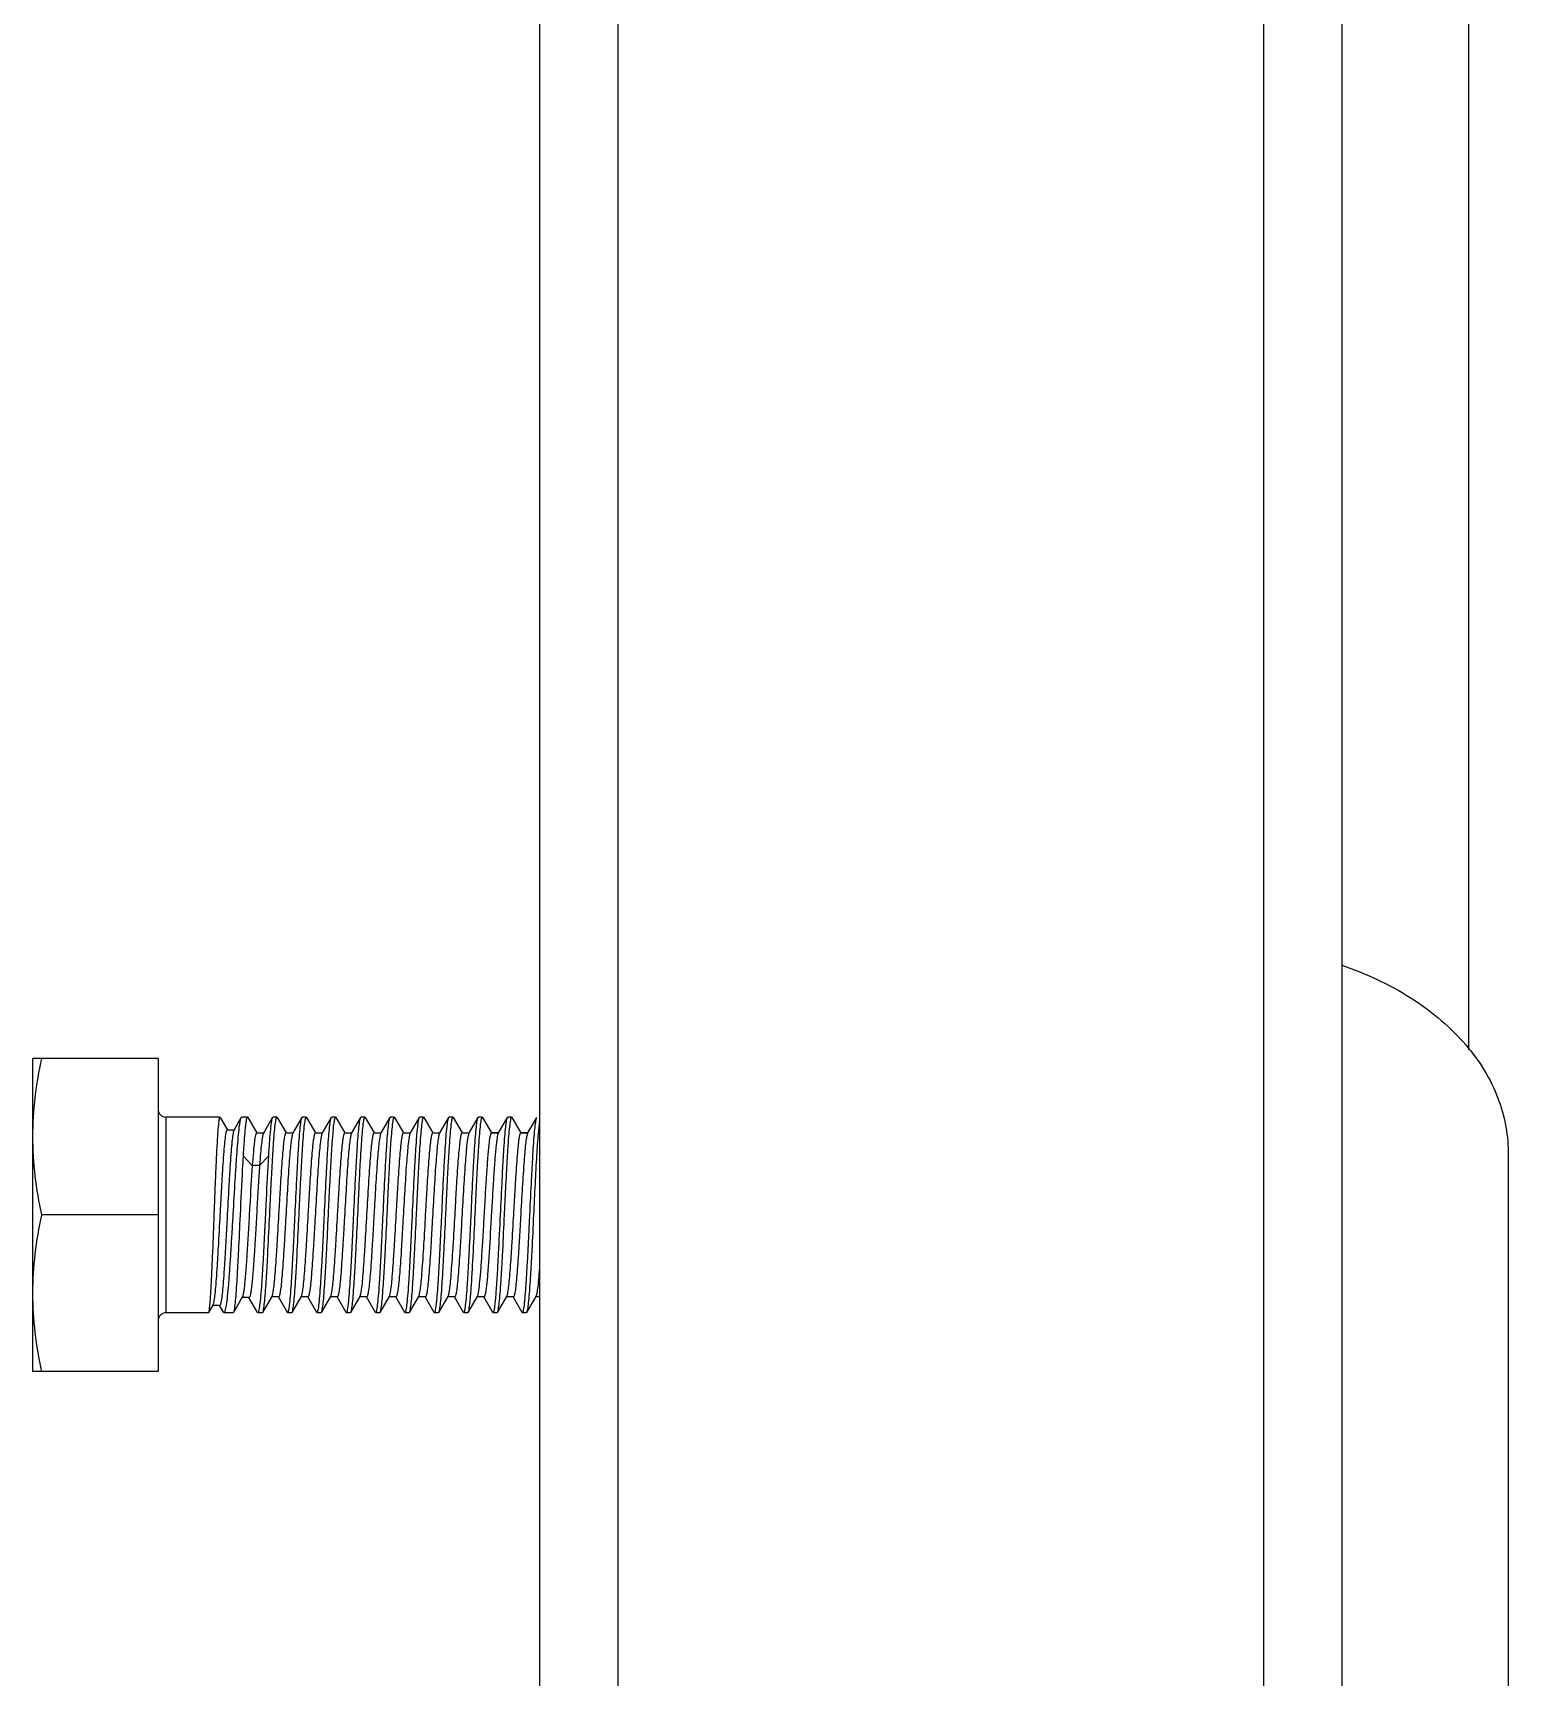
# Model space of a CAD drawing. Extents: x 1382187 to 1725648, y 860327 to 1571294.
# Drawn here: x 1535366 to 1535983, y 1236073 to 1236761 of the extents above; entities that cross this region are included whole.
import ezdxf

# ---------------------------------------------------------------- set-up
doc = ezdxf.new("R2010")
doc.units = 0
doc.header["$LTSCALE"] = 1000
doc.header["$MEASUREMENT"] = 0

msp = doc.modelspace()

# ---------------------------------------------------------------- linework, layer by layer
for p, q in [((1535966.41, 1236335.59), (1535966.41, 1238598.72)), ((1535577.98, 1238445.87), (1535577.98, 1235730.96)), ((1535610.69, 1238445.87), (1535610.69, 1235730.96)), ((1535880.54, 1238445.87), (1535880.54, 1235730.96)), ((1535913.25, 1238445.87), (1535913.25, 1235730.96)), ((1535366.18, 1236201.15), (1535366.18, 1236331.99)), ((1535418.51, 1236331.99), (1535366.18, 1236331.99)), ((1535418.51, 1236331.99), (1535418.51, 1236201.15)), ((1535421.78, 1236307.46), (1535421.78, 1236225.68)), ((1535444.35, 1236307.46), (1535421.78, 1236307.46)), ((1535444.46, 1236307.36), (1535444.35, 1236307.46)), ((1535444.46, 1236307.36), (1535447.46, 1236302.2)), ((1535447.37, 1236302.2), (1535450.34, 1236302.2)), ((1535450.25, 1236302.04), (1535453.29, 1236307.27)), ((1535453.29, 1236307.27), (1535453.5, 1236307.46)), ((1535455.83, 1236307.46), (1535453.5, 1236307.46)), ((1535455.99, 1236307.32), (1535455.83, 1236307.46)), ((1535455.99, 1236307.32), (1535459.76, 1236300.84)), ((1535462.54, 1236300.67), (1535466.39, 1236307.32)), ((1535468.09, 1236307.46), (1535466.56, 1236307.46)), ((1535468.25, 1236307.32), (1535468.09, 1236307.46)), ((1535468.25, 1236307.32), (1535472.03, 1236300.84)), ((1535474.81, 1236300.67), (1535478.66, 1236307.32)), ((1535478.66, 1236307.32), (1535478.82, 1236307.46)), ((1535480.36, 1236307.46), (1535478.82, 1236307.46)), ((1535480.52, 1236307.32), (1535480.36, 1236307.46)), ((1535480.52, 1236307.32), (1535484.29, 1236300.84)), ((1535487.07, 1236300.67), (1535490.93, 1236307.32)), ((1535490.93, 1236307.32), (1535491.09, 1236307.46)), ((1535492.62, 1236307.46), (1535491.09, 1236307.46)), ((1535492.78, 1236307.32), (1535492.62, 1236307.46)), ((1535492.78, 1236307.32), (1535496.56, 1236300.84)), ((1535499.34, 1236300.67), (1535503.19, 1236307.32)), ((1535503.19, 1236307.32), (1535503.35, 1236307.46)), ((1535504.89, 1236307.46), (1535503.35, 1236307.46)), ((1535505.05, 1236307.32), (1535504.89, 1236307.46)), ((1535505.05, 1236307.32), (1535508.83, 1236300.84)), ((1535511.6, 1236300.67), (1535515.46, 1236307.32)), ((1535517.16, 1236307.46), (1535515.62, 1236307.46)), ((1535517.32, 1236307.32), (1535517.16, 1236307.46)), ((1535517.32, 1236307.32), (1535521.09, 1236300.84)), ((1535523.87, 1236300.67), (1535527.73, 1236307.32)), ((1535527.73, 1236307.32), (1535527.89, 1236307.46)), ((1535529.42, 1236307.46), (1535527.89, 1236307.46)), ((1535529.58, 1236307.32), (1535529.42, 1236307.46)), ((1535529.58, 1236307.32), (1535533.36, 1236300.84)), ((1535536.14, 1236300.67), (1535539.99, 1236307.32)), ((1535539.99, 1236307.32), (1535540.15, 1236307.46)), ((1535541.69, 1236307.46), (1535540.15, 1236307.46)), ((1535541.85, 1236307.32), (1535541.69, 1236307.46)), ((1535541.85, 1236307.32), (1535545.62, 1236300.84)), ((1535548.4, 1236300.67), (1535552.26, 1236307.32)), ((1535552.26, 1236307.32), (1535552.42, 1236307.46)), ((1535553.96, 1236307.46), (1535552.42, 1236307.46)), ((1535554.12, 1236307.32), (1535553.96, 1236307.46)), ((1535554.12, 1236307.32), (1535557.89, 1236300.84)), ((1535560.67, 1236300.67), (1535564.52, 1236307.32)), ((1535564.52, 1236307.32), (1535564.69, 1236307.46)), ((1535566.22, 1236307.46), (1535564.69, 1236307.46)), ((1535566.38, 1236307.32), (1535566.22, 1236307.46)), ((1535566.38, 1236307.32), (1535570.16, 1236300.84)), ((1535572.94, 1236300.67), (1535576.79, 1236307.32)), ((1535459.66, 1236300.84), (1535462.64, 1236300.84)), ((1535471.93, 1236300.84), (1535474.9, 1236300.84)), ((1535474.81, 1236300.67), (1535474.73, 1236300.51)), ((1535484.2, 1236300.84), (1535487.17, 1236300.84)), ((1535487.07, 1236300.67), (1535486.99, 1236300.51)), ((1535496.46, 1236300.84), (1535499.43, 1236300.84)), ((1535499.34, 1236300.67), (1535499.26, 1236300.5)), ((1535508.73, 1236300.84), (1535511.7, 1236300.84)), ((1535521, 1236300.84), (1535523.97, 1236300.84)), ((1535523.87, 1236300.67), (1535523.78, 1236300.48)), ((1535533.26, 1236300.84), (1535536.23, 1236300.84)), ((1535536.14, 1236300.67), (1535536.04, 1236300.47)), ((1535545.53, 1236300.84), (1535548.5, 1236300.84)), ((1535548.4, 1236300.67), (1535548.31, 1236300.46)), ((1535557.8, 1236300.84), (1535560.77, 1236300.84)), ((1535560.77, 1236300.85), (1535557.88, 1236300.85)), ((1535570.06, 1236300.84), (1535573.03, 1236300.84)), ((1535573.04, 1236300.85), (1535570.15, 1236300.85)), ((1535572.94, 1236300.67), (1535572.83, 1236300.45)), ((1535457.87, 1236287.31), (1535454.03, 1236291.32)), ((1535464.76, 1236291.32), (1535460.93, 1236287.31)), ((1535982.76, 1236292.77), (1535982.76, 1235403.86)), ((1535460.93, 1236287.31), (1535457.87, 1236287.31)), ((1535501.93, 1236268.8), (1535501.82, 1236266.57)), ((1535512.55, 1236266.57), (1535512.66, 1236268.8)), ((1535418.51, 1236266.57), (1535369.86, 1236266.57)), ((1535465.99, 1236232.47), (1535462.12, 1236225.82)), ((1535478.26, 1236232.47), (1535474.39, 1236225.82)), ((1535490.52, 1236232.47), (1535486.65, 1236225.82)), ((1535502.79, 1236232.47), (1535498.92, 1236225.82)), ((1535515.05, 1236232.47), (1535511.18, 1236225.82)), ((1535527.32, 1236232.47), (1535523.45, 1236225.82)), ((1535539.59, 1236232.47), (1535535.72, 1236225.82)), ((1535551.85, 1236232.47), (1535547.98, 1236225.82)), ((1535564.12, 1236232.47), (1535560.25, 1236225.82)), ((1535576.39, 1236232.47), (1535572.52, 1236225.82)), ((1535439.47, 1236225.68), (1535421.78, 1236225.68)), ((1535439.56, 1236225.76), (1535439.47, 1236225.68)), ((1535441.4, 1236228.93), (1535439.56, 1236225.76)), ((1535444.29, 1236228.78), (1535441.31, 1236228.78)), ((1535445.87, 1236225.9), (1535444.22, 1236228.74)), ((1535445.87, 1236225.9), (1535446.12, 1236225.68)), ((1535449.83, 1236225.68), (1535446.12, 1236225.68)), ((1535449.97, 1236225.81), (1535449.83, 1236225.68)), ((1535453.71, 1236232.24), (1535449.97, 1236225.81)), ((1535456.59, 1236232.08), (1535453.62, 1236232.08)), ((1535460.11, 1236225.84), (1535456.49, 1236232.08)), ((1535460.11, 1236225.84), (1535460.29, 1236225.68)), ((1535461.96, 1236225.68), (1535460.29, 1236225.68)), ((1535462.12, 1236225.82), (1535461.96, 1236225.68)), ((1535468.86, 1236232.31), (1535465.89, 1236232.31)), ((1535472.53, 1236225.82), (1535468.77, 1236232.31)), ((1535472.53, 1236225.82), (1535472.69, 1236225.68)), ((1535474.23, 1236225.68), (1535472.69, 1236225.68)), ((1535474.39, 1236225.82), (1535474.23, 1236225.68)), ((1535481.13, 1236232.31), (1535478.16, 1236232.31)), ((1535484.79, 1236225.82), (1535481.03, 1236232.31)), ((1535484.79, 1236225.82), (1535484.96, 1236225.68)), ((1535486.49, 1236225.68), (1535484.96, 1236225.68)), ((1535486.65, 1236225.82), (1535486.49, 1236225.68)), ((1535493.4, 1236232.31), (1535490.43, 1236232.31)), ((1535497.06, 1236225.82), (1535493.3, 1236232.31)), ((1535497.06, 1236225.82), (1535497.22, 1236225.68)), ((1535498.76, 1236225.68), (1535497.22, 1236225.68)), ((1535498.92, 1236225.82), (1535498.76, 1236225.68)), ((1535505.66, 1236232.31), (1535502.69, 1236232.31)), ((1535509.33, 1236225.82), (1535505.57, 1236232.31)), ((1535509.33, 1236225.82), (1535509.49, 1236225.68)), ((1535511.02, 1236225.68), (1535509.49, 1236225.68)), ((1535511.18, 1236225.82), (1535511.02, 1236225.68)), ((1535517.93, 1236232.31), (1535514.96, 1236232.31)), ((1535521.59, 1236225.82), (1535517.83, 1236232.31)), ((1535521.59, 1236225.82), (1535521.75, 1236225.68)), ((1535523.29, 1236225.68), (1535521.75, 1236225.68)), ((1535523.45, 1236225.82), (1535523.29, 1236225.68)), ((1535530.2, 1236232.31), (1535527.23, 1236232.31)), ((1535533.86, 1236225.82), (1535530.1, 1236232.31)), ((1535533.86, 1236225.82), (1535534.02, 1236225.68)), ((1535535.56, 1236225.68), (1535534.02, 1236225.68)), ((1535535.72, 1236225.82), (1535535.56, 1236225.68)), ((1535542.46, 1236232.31), (1535539.49, 1236232.31)), ((1535546.13, 1236225.82), (1535542.37, 1236232.31)), ((1535546.13, 1236225.82), (1535546.29, 1236225.68)), ((1535547.82, 1236225.68), (1535546.29, 1236225.68)), ((1535547.98, 1236225.82), (1535547.82, 1236225.68)), ((1535554.73, 1236232.31), (1535551.76, 1236232.31)), ((1535558.39, 1236225.82), (1535554.63, 1236232.31)), ((1535558.39, 1236225.82), (1535558.55, 1236225.68)), ((1535560.09, 1236225.68), (1535558.55, 1236225.68)), ((1535560.25, 1236225.82), (1535560.09, 1236225.68)), ((1535566.99, 1236232.31), (1535564.02, 1236232.31)), ((1535570.66, 1236225.82), (1535566.9, 1236232.31)), ((1535570.66, 1236225.82), (1535570.82, 1236225.68)), ((1535572.36, 1236225.68), (1535570.82, 1236225.68)), ((1535572.52, 1236225.82), (1535572.36, 1236225.68)), ((1535577.98, 1236232.31), (1535576.29, 1236232.31)), ((1535418.51, 1236201.15), (1535366.18, 1236201.15))]:
    msp.add_line(p, q)
for centre, start, end in [((1535421.78, 1236310.73), 180, 270), ((1535421.78, 1236222.41), 90, 180)]:
    msp.add_arc(centre, 3.27, start, end)
for points, knots in [([(1535913.33, 1236370.91), (1535923.28, 1236367.52), (1535941.75, 1236359), (1535964.41, 1236340.55), (1535979.23, 1236317.97), (1535982.76, 1236300.93), (1535982.76, 1236292.77)], [0, 0, 0, 0, 0.283922, 0.54373, 0.779554, 1, 1, 1, 1]), ([(1535447.37, 1236302.2), (1535447.28, 1236302.2), (1535447.1, 1236301.93), (1535446.96, 1236301.43), (1535446.76, 1236300.56), (1535446.5, 1236298.81), (1535446.17, 1236295.85), (1535445.81, 1236291.5), (1535445.44, 1236286.2), (1535445.07, 1236280.14), (1535444.71, 1236273.57), (1535444.22, 1236264.46), (1535443.74, 1236255.47), (1535443.24, 1236246.94), (1535442.89, 1236241.4), (1535442.53, 1236236.73), (1535442.2, 1236233.07), (1535441.83, 1236230.61), (1535441.62, 1236229.31), (1535441.4, 1236228.93)], [0, 0, 0, 0, 0.003488, 0.010904, 0.022688, 0.038824, 0.083607, 0.143647, 0.216697, 0.300025, 0.390537, 0.484902, 0.671459, 0.756962, 0.833182, 0.897479, 0.947675, 0.982144, 1, 1, 1, 1]), ([(1535444.35, 1236307.46), (1535444.26, 1236307.46), (1535444.12, 1236307.11), (1535444, 1236306.58), (1535443.84, 1236305.57), (1535443.61, 1236303.55), (1535443.34, 1236300.13), (1535443.04, 1236295.12), (1535442.74, 1236289), (1535442.43, 1236282.02), (1535442.13, 1236274.45), (1535441.93, 1236269.23), (1535441.83, 1236266.57)], [0, 0, 0, 0, 0.006203, 0.021073, 0.045141, 0.078305, 0.170688, 0.294821, 0.44599, 0.618417, 0.805472, 1, 1, 1, 1]), ([(1535450.25, 1236302.04), (1535450.02, 1236301.64), (1535449.8, 1236300.27), (1535449.41, 1236297.69), (1535449.07, 1236293.88), (1535448.7, 1236289.05), (1535448.33, 1236283.36), (1535447.83, 1236274.7), (1535447.35, 1236265.65), (1535446.86, 1236256.56), (1535446.5, 1236250.08), (1535446.14, 1236244.17), (1535445.78, 1236239.03), (1535445.43, 1236234.83), (1535445.1, 1236231.75), (1535444.78, 1236229.85), (1535444.54, 1236229.03), (1535444.37, 1236228.78), (1535444.29, 1236228.78)], [0, 0, 0, 0, 0.018844, 0.055045, 0.107437, 0.174076, 0.252464, 0.339678, 0.527511, 0.621285, 0.710453, 0.791854, 0.862644, 0.920393, 0.963178, 0.989688, 0.996707, 1, 1, 1, 1]), ([(1535449.89, 1236266.57), (1535450.17, 1236271.49), (1535450.58, 1236278.65), (1535451.16, 1236287.82), (1535451.57, 1236293.77), (1535451.99, 1236298.79), (1535452.37, 1236302.74), (1535452.79, 1236305.43), (1535453.04, 1236306.85), (1535453.29, 1236307.27)], [0, 0, 0, 0, 0.361155, 0.526427, 0.673911, 0.798642, 0.896457, 0.964179, 1, 1, 1, 1]), ([(1535455.83, 1236307.46), (1535455.71, 1236307.46), (1535455.51, 1236306.98), (1535455.34, 1236306.25), (1535455.11, 1236304.87), (1535454.9, 1236303.05), (1535454.68, 1236300.73), (1535454.37, 1236296.77), (1535454.16, 1236293.58), (1535454.03, 1236291.32)], [0, 0, 0, 0, 0.021546, 0.072917, 0.155846, 0.269667, 0.412995, 0.584026, 1, 1, 1, 1]), ([(1535464.76, 1236291.32), (1535464.88, 1236293.4), (1535465.12, 1236297.11), (1535465.51, 1236301.9), (1535465.84, 1236304.98), (1535466.15, 1236306.61), (1535466.29, 1236307.14), (1535466.39, 1236307.32)], [0, 0, 0, 0, 0.387446, 0.690986, 0.897716, 0.962073, 1, 1, 1, 1]), ([(1535468.09, 1236307.46), (1535468, 1236307.46), (1535467.82, 1236307.13), (1535467.68, 1236306.57), (1535467.48, 1236305.57), (1535467.21, 1236303.55), (1535466.89, 1236300.13), (1535466.52, 1236295.11), (1535466.15, 1236289), (1535465.78, 1236282.02), (1535465.4, 1236274.45), (1535465.15, 1236269.23), (1535465.03, 1236266.57)], [0, 0, 0, 0, 0.006697, 0.021779, 0.045964, 0.079194, 0.171609, 0.295674, 0.446694, 0.618911, 0.805729, 1, 1, 1, 1]), ([(1535466.39, 1236307.32), (1535466.42, 1236307.36), (1535466.46, 1236307.42), (1535466.53, 1236307.46), (1535466.56, 1236307.46)], [0, 0, 0, 0, 0.600476, 1, 1, 1, 1]), ([(1535475.76, 1236266.57), (1535475.99, 1236271.53), (1535476.33, 1236278.75), (1535476.83, 1236287.98), (1535477.18, 1236293.95), (1535477.54, 1236298.97), (1535477.85, 1236302.9), (1535478.23, 1236305.53), (1535478.43, 1236306.92), (1535478.66, 1236307.32)], [0, 0, 0, 0, 0.363963, 0.530225, 0.678242, 0.802937, 0.90006, 0.966368, 1, 1, 1, 1]), ([(1535480.36, 1236307.46), (1535480.27, 1236307.46), (1535480.09, 1236307.13), (1535479.94, 1236306.57), (1535479.75, 1236305.57), (1535479.48, 1236303.55), (1535479.15, 1236300.13), (1535478.79, 1236295.12), (1535478.42, 1236289), (1535478.04, 1236282.02), (1535477.67, 1236274.45), (1535477.42, 1236269.23), (1535477.29, 1236266.57)], [0, 0, 0, 0, 0.006689, 0.021764, 0.045941, 0.079165, 0.171569, 0.295632, 0.446659, 0.618889, 0.805716, 1, 1, 1, 1]), ([(1535488.02, 1236266.57), (1535488.26, 1236271.53), (1535488.6, 1236278.75), (1535489.09, 1236287.98), (1535489.44, 1236293.95), (1535489.8, 1236298.97), (1535490.12, 1236302.9), (1535490.5, 1236305.53), (1535490.7, 1236306.92), (1535490.93, 1236307.32)], [0, 0, 0, 0, 0.363959, 0.530225, 0.678245, 0.80294, 0.900061, 0.966367, 1, 1, 1, 1]), ([(1535492.62, 1236307.46), (1535492.53, 1236307.46), (1535492.35, 1236307.13), (1535492.21, 1236306.57), (1535492.02, 1236305.57), (1535491.75, 1236303.55), (1535491.42, 1236300.13), (1535491.06, 1236295.12), (1535490.68, 1236289), (1535490.31, 1236282.02), (1535489.93, 1236274.45), (1535489.68, 1236269.23), (1535489.56, 1236266.57)], [0, 0, 0, 0, 0.00668, 0.021743, 0.045911, 0.079128, 0.171521, 0.29558, 0.446613, 0.618858, 0.805701, 1, 1, 1, 1]), ([(1535500.29, 1236266.57), (1535500.52, 1236271.53), (1535500.87, 1236278.75), (1535501.36, 1236287.98), (1535501.71, 1236293.95), (1535502.07, 1236298.97), (1535502.39, 1236302.9), (1535502.76, 1236305.53), (1535502.96, 1236306.92), (1535503.19, 1236307.32)], [0, 0, 0, 0, 0.363957, 0.530226, 0.678247, 0.80294, 0.900059, 0.966367, 1, 1, 1, 1]), ([(1535504.89, 1236307.46), (1535504.8, 1236307.46), (1535504.63, 1236307.16), (1535504.49, 1236306.64), (1535504.3, 1236305.7), (1535504.04, 1236303.82), (1535503.73, 1236300.62), (1535503.38, 1236295.91), (1535503.02, 1236290.15), (1535502.65, 1236283.54), (1535502.29, 1236276.33), (1535502.05, 1236271.35), (1535501.93, 1236268.8)], [0, 0, 0, 0, 0.006689, 0.021571, 0.045424, 0.078208, 0.169526, 0.292465, 0.442701, 0.6149, 0.802905, 1, 1, 1, 1]), ([(1535512.66, 1236268.8), (1535512.89, 1236273.52), (1535513.22, 1236280.39), (1535513.69, 1236289.15), (1535514.03, 1236294.77), (1535514.37, 1236299.49), (1535514.68, 1236303.17), (1535515.04, 1236305.64), (1535515.24, 1236306.95), (1535515.46, 1236307.32)], [0, 0, 0, 0, 0.367266, 0.533405, 0.680662, 0.804347, 0.900563, 0.966339, 1, 1, 1, 1]), ([(1535517.16, 1236307.46), (1535517.07, 1236307.46), (1535516.89, 1236307.13), (1535516.74, 1236306.57), (1535516.55, 1236305.57), (1535516.28, 1236303.55), (1535515.95, 1236300.13), (1535515.59, 1236295.12), (1535515.22, 1236289), (1535514.84, 1236282.02), (1535514.47, 1236274.45), (1535514.22, 1236269.23), (1535514.09, 1236266.57)], [0, 0, 0, 0, 0.006689, 0.021763, 0.04594, 0.079164, 0.171568, 0.295631, 0.446657, 0.618886, 0.805714, 1, 1, 1, 1]), ([(1535515.46, 1236307.32), (1535515.48, 1236307.36), (1535515.52, 1236307.42), (1535515.59, 1236307.46), (1535515.62, 1236307.46)], [0, 0, 0, 0, 0.600612, 1, 1, 1, 1]), ([(1535524.82, 1236266.57), (1535525.06, 1236271.53), (1535525.4, 1236278.75), (1535525.89, 1236287.98), (1535526.24, 1236293.95), (1535526.6, 1236298.97), (1535526.92, 1236302.9), (1535527.3, 1236305.53), (1535527.5, 1236306.92), (1535527.73, 1236307.32)], [0, 0, 0, 0, 0.363961, 0.530225, 0.678245, 0.802939, 0.90006, 0.966367, 1, 1, 1, 1]), ([(1535529.42, 1236307.46), (1535529.33, 1236307.46), (1535529.15, 1236307.13), (1535529.01, 1236306.58), (1535528.82, 1236305.57), (1535528.55, 1236303.55), (1535528.22, 1236300.14), (1535527.85, 1236295.12), (1535527.48, 1236289), (1535527.11, 1236282.02), (1535526.73, 1236274.45), (1535526.48, 1236269.23), (1535526.36, 1236266.57)], [0, 0, 0, 0, 0.006676, 0.021733, 0.045899, 0.079113, 0.171508, 0.295569, 0.446596, 0.61884, 0.805693, 1, 1, 1, 1]), ([(1535537.09, 1236266.57), (1535537.32, 1236271.53), (1535537.67, 1236278.75), (1535538.16, 1236287.98), (1535538.51, 1236293.95), (1535538.87, 1236298.97), (1535539.18, 1236302.9), (1535539.56, 1236305.53), (1535539.76, 1236306.92), (1535539.99, 1236307.32)], [0, 0, 0, 0, 0.363962, 0.530226, 0.678239, 0.802933, 0.900057, 0.966368, 1, 1, 1, 1]), ([(1535541.69, 1236307.46), (1535541.6, 1236307.46), (1535541.42, 1236307.13), (1535541.28, 1236306.57), (1535541.08, 1236305.57), (1535540.81, 1236303.55), (1535540.49, 1236300.13), (1535540.12, 1236295.11), (1535539.75, 1236289), (1535539.37, 1236282.02), (1535539, 1236274.45), (1535538.75, 1236269.23), (1535538.62, 1236266.57)], [0, 0, 0, 0, 0.006697, 0.021779, 0.045964, 0.079195, 0.171609, 0.295674, 0.446694, 0.618911, 0.805729, 1, 1, 1, 1]), ([(1535549.35, 1236266.57), (1535549.59, 1236271.53), (1535549.93, 1236278.75), (1535550.42, 1236287.98), (1535550.77, 1236293.95), (1535551.13, 1236298.97), (1535551.45, 1236302.9), (1535551.83, 1236305.53), (1535552.03, 1236306.92), (1535552.26, 1236307.32)], [0, 0, 0, 0, 0.363963, 0.530225, 0.678242, 0.802937, 0.90006, 0.966368, 1, 1, 1, 1]), ([(1535553.96, 1236307.46), (1535553.86, 1236307.46), (1535553.68, 1236307.13), (1535553.54, 1236306.57), (1535553.35, 1236305.57), (1535553.08, 1236303.55), (1535552.75, 1236300.13), (1535552.39, 1236295.12), (1535552.01, 1236289), (1535551.64, 1236282.02), (1535551.27, 1236274.45), (1535551.02, 1236269.23), (1535550.89, 1236266.57)], [0, 0, 0, 0, 0.006686, 0.021758, 0.045933, 0.079154, 0.171555, 0.295617, 0.446646, 0.618881, 0.805711, 1, 1, 1, 1]), ([(1535561.62, 1236266.57), (1535561.86, 1236271.53), (1535562.2, 1236278.75), (1535562.69, 1236287.98), (1535563.04, 1236293.95), (1535563.4, 1236298.97), (1535563.72, 1236302.9), (1535564.1, 1236305.53), (1535564.3, 1236306.92), (1535564.52, 1236307.32)], [0, 0, 0, 0, 0.363958, 0.530225, 0.678245, 0.80294, 0.90006, 0.966367, 1, 1, 1, 1]), ([(1535566.22, 1236307.46), (1535566.13, 1236307.46), (1535565.95, 1236307.13), (1535565.81, 1236306.58), (1535565.61, 1236305.57), (1535565.35, 1236303.55), (1535565.02, 1236300.14), (1535564.65, 1236295.12), (1535564.28, 1236289), (1535563.91, 1236282.02), (1535563.53, 1236274.45), (1535563.28, 1236269.23), (1535563.16, 1236266.57)], [0, 0, 0, 0, 0.006677, 0.021736, 0.045902, 0.079117, 0.171507, 0.295565, 0.446598, 0.618848, 0.805696, 1, 1, 1, 1]), ([(1535573.89, 1236266.57), (1535574.12, 1236271.53), (1535574.47, 1236278.75), (1535574.96, 1236287.98), (1535575.31, 1236293.95), (1535575.67, 1236298.97), (1535575.98, 1236302.9), (1535576.36, 1236305.53), (1535576.56, 1236306.92), (1535576.79, 1236307.32)], [0, 0, 0, 0, 0.363957, 0.530228, 0.678248, 0.80294, 0.900058, 0.966367, 1, 1, 1, 1]), ([(1535577.98, 1236306.05), (1535577.64, 1236304.24), (1535577.22, 1236299.35), (1535576.61, 1236290.57), (1535576.03, 1236279.24), (1535575.63, 1236270.95), (1535575.42, 1236266.57)], [0, 0, 0, 0, 0.140058, 0.370691, 0.667791, 1, 1, 1, 1]), ([(1535459.66, 1236300.84), (1535459.56, 1236300.84), (1535459.35, 1236300.46), (1535459.18, 1236299.82), (1535458.95, 1236298.67), (1535458.64, 1236296.37), (1535458.26, 1236292.53), (1535458, 1236289.21), (1535457.87, 1236287.31)], [0, 0, 0, 0, 0.023235, 0.075178, 0.15823, 0.271917, 0.585415, 1, 1, 1, 1]), ([(1535462.54, 1236300.67), (1535462.29, 1236300.25), (1535462.06, 1236298.8), (1535461.65, 1236296.09), (1535461.3, 1236292.08), (1535461.06, 1236289.03), (1535460.93, 1236287.31)], [0, 0, 0, 0, 0.108395, 0.316903, 0.618184, 1, 1, 1, 1]), ([(1535471.93, 1236300.84), (1535471.85, 1236300.84), (1535471.67, 1236300.6), (1535471.43, 1236299.81), (1535471.1, 1236298), (1535470.77, 1236295.07), (1535470.41, 1236291.09), (1535470.05, 1236286.23), (1535469.69, 1236280.67), (1535469.32, 1236274.59), (1535468.84, 1236266.12), (1535468.36, 1236257.72), (1535467.87, 1236249.7), (1535467.51, 1236244.45), (1535467.14, 1236240.01), (1535466.81, 1236236.5), (1535466.43, 1236234.12), (1535466.21, 1236232.85), (1535465.99, 1236232.47)], [0, 0, 0, 0, 0.003515, 0.010772, 0.037949, 0.081609, 0.140308, 0.211978, 0.294061, 0.383612, 0.477415, 0.664253, 0.750571, 0.827952, 0.893624, 0.945254, 0.981055, 1, 1, 1, 1]), ([(1535474.73, 1236300.51), (1535474.54, 1236300.05), (1535474.29, 1236298.67), (1535473.93, 1236296.09), (1535473.59, 1236292.46), (1535473.08, 1236285.97), (1535472.49, 1236276.45), (1535471.92, 1236266.35), (1535471.44, 1236257.99), (1535471.08, 1236252.02), (1535470.72, 1236246.57), (1535470.37, 1236241.82), (1535470.01, 1236237.93), (1535469.68, 1236235.07), (1535469.36, 1236233.31), (1535469.12, 1236232.54), (1535468.94, 1236232.31), (1535468.86, 1236232.31)], [0, 0, 0, 0, 0.022098, 0.060554, 0.114206, 0.18123, 0.34569, 0.53115, 0.623722, 0.711849, 0.792446, 0.862698, 0.92016, 0.962863, 0.989437, 0.99654, 1, 1, 1, 1]), ([(1535484.2, 1236300.84), (1535484.12, 1236300.84), (1535483.94, 1236300.6), (1535483.7, 1236299.81), (1535483.37, 1236298), (1535483.03, 1236295.07), (1535482.68, 1236291.09), (1535482.32, 1236286.23), (1535481.95, 1236280.67), (1535481.59, 1236274.59), (1535481.1, 1236266.12), (1535480.63, 1236257.72), (1535480.13, 1236249.7), (1535479.77, 1236244.45), (1535479.41, 1236240.01), (1535479.07, 1236236.5), (1535478.7, 1236234.12), (1535478.47, 1236232.85), (1535478.26, 1236232.47)], [0, 0, 0, 0, 0.003515, 0.010772, 0.037949, 0.081609, 0.140308, 0.211978, 0.294061, 0.383612, 0.477415, 0.664253, 0.750571, 0.827952, 0.893624, 0.945254, 0.981055, 1, 1, 1, 1]), ([(1535486.99, 1236300.51), (1535486.8, 1236300.04), (1535486.55, 1236298.65), (1535486.2, 1236296.07), (1535485.86, 1236292.43), (1535485.35, 1236285.93), (1535484.76, 1236276.41), (1535484.18, 1236266.32), (1535483.7, 1236257.96), (1535483.35, 1236252), (1535482.99, 1236246.55), (1535482.63, 1236241.81), (1535482.28, 1236237.92), (1535481.95, 1236235.07), (1535481.63, 1236233.31), (1535481.39, 1236232.54), (1535481.21, 1236232.31), (1535481.13, 1236232.31)], [0, 0, 0, 0, 0.022237, 0.060809, 0.11455, 0.181633, 0.346125, 0.531524, 0.624042, 0.712107, 0.792639, 0.862829, 0.920237, 0.962898, 0.989446, 0.996542, 1, 1, 1, 1]), ([(1535496.46, 1236300.84), (1535496.38, 1236300.84), (1535496.2, 1236300.6), (1535495.96, 1236299.81), (1535495.64, 1236298), (1535495.3, 1236295.07), (1535494.94, 1236291.09), (1535494.58, 1236286.23), (1535494.22, 1236280.67), (1535493.86, 1236274.59), (1535493.37, 1236266.12), (1535492.9, 1236257.72), (1535492.4, 1236249.7), (1535492.04, 1236244.45), (1535491.67, 1236240.01), (1535491.34, 1236236.5), (1535490.97, 1236234.12), (1535490.74, 1236232.85), (1535490.52, 1236232.47)], [0, 0, 0, 0, 0.003515, 0.010772, 0.037949, 0.081609, 0.140308, 0.211978, 0.294061, 0.383612, 0.477416, 0.664253, 0.750571, 0.827952, 0.893624, 0.945254, 0.981055, 1, 1, 1, 1]), ([(1535499.26, 1236300.5), (1535499.06, 1236300.02), (1535498.82, 1236298.64), (1535498.46, 1236296.04), (1535498.12, 1236292.4), (1535497.61, 1236285.9), (1535497.02, 1236276.38), (1535496.45, 1236266.29), (1535495.97, 1236257.94), (1535495.61, 1236251.98), (1535495.25, 1236246.54), (1535494.9, 1236241.8), (1535494.54, 1236237.92), (1535494.21, 1236235.07), (1535493.89, 1236233.31), (1535493.65, 1236232.54), (1535493.48, 1236232.31), (1535493.4, 1236232.31)], [0, 0, 0, 0, 0.022376, 0.061065, 0.114893, 0.182035, 0.346559, 0.531898, 0.624361, 0.712364, 0.792832, 0.86296, 0.920314, 0.962934, 0.989455, 0.996544, 1, 1, 1, 1]), ([(1535508.73, 1236300.84), (1535508.65, 1236300.84), (1535508.47, 1236300.6), (1535508.23, 1236299.81), (1535507.9, 1236298.02), (1535507.57, 1236295.11), (1535507.21, 1236291.15), (1535506.86, 1236286.33), (1535506.35, 1236278.66), (1535506.01, 1236272.61), (1535505.77, 1236268.44)], [0, 0, 0, 0, 0.007368, 0.022553, 0.07941, 0.170757, 0.293599, 0.443643, 0.615565, 1, 1, 1, 1]), ([(1535511.6, 1236300.67), (1535511.41, 1236300.33), (1535511.19, 1236299.2), (1535510.85, 1236297.08), (1535510.53, 1236293.97), (1535510.19, 1236290.02), (1535509.85, 1236285.33), (1535509.39, 1236278.05), (1535509.06, 1236272.36), (1535508.84, 1236268.44)], [0, 0, 0, 0, 0.036414, 0.10397, 0.201071, 0.324823, 0.471425, 0.636308, 1, 1, 1, 1]), ([(1535521, 1236300.84), (1535520.92, 1236300.84), (1535520.74, 1236300.6), (1535520.49, 1236299.81), (1535520.17, 1236298), (1535519.83, 1236295.07), (1535519.47, 1236291.09), (1535519.12, 1236286.23), (1535518.75, 1236280.67), (1535518.39, 1236274.59), (1535517.9, 1236266.12), (1535517.43, 1236257.72), (1535516.93, 1236249.7), (1535516.57, 1236244.45), (1535516.21, 1236240.01), (1535515.87, 1236236.5), (1535515.5, 1236234.12), (1535515.27, 1236232.85), (1535515.05, 1236232.47)], [0, 0, 0, 0, 0.003516, 0.010772, 0.037949, 0.081609, 0.140308, 0.211978, 0.294061, 0.383612, 0.477416, 0.664254, 0.750571, 0.827952, 0.893624, 0.945254, 0.981055, 1, 1, 1, 1]), ([(1535523.78, 1236300.48), (1535523.59, 1236300), (1535523.34, 1236298.6), (1535522.99, 1236295.99), (1535522.65, 1236292.34), (1535522.14, 1236285.83), (1535521.55, 1236276.31), (1535520.98, 1236266.23), (1535520.5, 1236257.89), (1535520.14, 1236251.94), (1535519.78, 1236246.51), (1535519.43, 1236241.78), (1535519.07, 1236237.9), (1535518.75, 1236235.06), (1535518.42, 1236233.31), (1535518.18, 1236232.54), (1535518.01, 1236232.31), (1535517.93, 1236232.31)], [0, 0, 0, 0, 0.022654, 0.061574, 0.115578, 0.182837, 0.347426, 0.532643, 0.624999, 0.712877, 0.793216, 0.863221, 0.920468, 0.963004, 0.989473, 0.996549, 1, 1, 1, 1]), ([(1535533.26, 1236300.84), (1535533.18, 1236300.84), (1535533, 1236300.6), (1535532.76, 1236299.81), (1535532.43, 1236298), (1535532.1, 1236295.07), (1535531.74, 1236291.09), (1535531.38, 1236286.23), (1535531.02, 1236280.67), (1535530.65, 1236274.59), (1535530.17, 1236266.12), (1535529.7, 1236257.72), (1535529.2, 1236249.7), (1535528.84, 1236244.45), (1535528.47, 1236240.01), (1535528.14, 1236236.5), (1535527.77, 1236234.12), (1535527.54, 1236232.85), (1535527.32, 1236232.47)], [0, 0, 0, 0, 0.003516, 0.010771, 0.037949, 0.081609, 0.140308, 0.211978, 0.294061, 0.383613, 0.477416, 0.664254, 0.750571, 0.827952, 0.893624, 0.945254, 0.981055, 1, 1, 1, 1]), ([(1535536.04, 1236300.47), (1535535.85, 1236299.99), (1535535.61, 1236298.58), (1535535.25, 1236295.97), (1535534.91, 1236292.31), (1535534.4, 1236285.8), (1535533.81, 1236276.28), (1535533.24, 1236266.19), (1535532.76, 1236257.86), (1535532.41, 1236251.92), (1535532.05, 1236246.49), (1535531.69, 1236241.77), (1535531.34, 1236237.9), (1535531.01, 1236235.06), (1535530.69, 1236233.31), (1535530.45, 1236232.54), (1535530.27, 1236232.31), (1535530.2, 1236232.31)], [0, 0, 0, 0, 0.022792, 0.061828, 0.11592, 0.183237, 0.347858, 0.533014, 0.625317, 0.713133, 0.793408, 0.863351, 0.920544, 0.963039, 0.989482, 0.996551, 1, 1, 1, 1]), ([(1535545.53, 1236300.84), (1535545.45, 1236300.84), (1535545.27, 1236300.6), (1535545.03, 1236299.81), (1535544.7, 1236298), (1535544.37, 1236295.07), (1535544.01, 1236291.09), (1535543.65, 1236286.23), (1535543.28, 1236280.67), (1535542.92, 1236274.59), (1535542.44, 1236266.12), (1535541.96, 1236257.72), (1535541.46, 1236249.7), (1535541.1, 1236244.45), (1535540.74, 1236240.01), (1535540.4, 1236236.5), (1535540.03, 1236234.12), (1535539.81, 1236232.85), (1535539.59, 1236232.47)], [0, 0, 0, 0, 0.003516, 0.010771, 0.037949, 0.081609, 0.140308, 0.211978, 0.294061, 0.383613, 0.477416, 0.664254, 0.750571, 0.827952, 0.893624, 0.945254, 0.981055, 1, 1, 1, 1]), ([(1535548.31, 1236300.46), (1535548.12, 1236299.98), (1535547.87, 1236298.57), (1535547.52, 1236295.94), (1535547.18, 1236292.28), (1535546.67, 1236285.76), (1535546.08, 1236276.25), (1535545.51, 1236266.16), (1535545.03, 1236257.84), (1535544.67, 1236251.9), (1535544.31, 1236246.48), (1535543.96, 1236241.76), (1535543.61, 1236237.89), (1535543.28, 1236235.06), (1535542.96, 1236233.3), (1535542.72, 1236232.54), (1535542.54, 1236232.31), (1535542.46, 1236232.31)], [0, 0, 0, 0, 0.022931, 0.062083, 0.116262, 0.183637, 0.34829, 0.533386, 0.625634, 0.713389, 0.793599, 0.863481, 0.920621, 0.963074, 0.989491, 0.996553, 1, 1, 1, 1]), ([(1535557.8, 1236300.84), (1535557.66, 1236300.84), (1535557.43, 1236300.32), (1535557.24, 1236299.5), (1535556.98, 1236297.99), (1535556.74, 1236296.01), (1535556.48, 1236293.48), (1535556.13, 1236289.24), (1535555.7, 1236283.05), (1535555.2, 1236274.88), (1535554.7, 1236266.12), (1535554.21, 1236257.4), (1535553.85, 1236251.67), (1535553.67, 1236248.91)], [0, 0, 0, 0, 0.007549, 0.025288, 0.053782, 0.092698, 0.14142, 0.199125, 0.337396, 0.498012, 0.669894, 0.841157, 1, 1, 1, 1]), ([(1535560.67, 1236300.67), (1535560.55, 1236300.46), (1535560.37, 1236299.81), (1535560, 1236297.87), (1535559.61, 1236294.23), (1535559.14, 1236288.63), (1535558.67, 1236281.63), (1535558.2, 1236273.69), (1535557.57, 1236262.67), (1535557.1, 1236254.36), (1535556.74, 1236248.91)], [0, 0, 0, 0, 0.014139, 0.038106, 0.114569, 0.22512, 0.362916, 0.519336, 0.684562, 1, 1, 1, 1]), ([(1535570.06, 1236300.84), (1535569.98, 1236300.84), (1535569.8, 1236300.6), (1535569.56, 1236299.81), (1535569.23, 1236298), (1535568.9, 1236295.07), (1535568.54, 1236291.09), (1535568.18, 1236286.23), (1535567.82, 1236280.67), (1535567.45, 1236274.59), (1535566.97, 1236266.12), (1535566.49, 1236257.72), (1535566, 1236249.7), (1535565.64, 1236244.45), (1535565.27, 1236240.01), (1535564.94, 1236236.5), (1535564.57, 1236234.12), (1535564.34, 1236232.85), (1535564.12, 1236232.47)], [0, 0, 0, 0, 0.003516, 0.010771, 0.037949, 0.081609, 0.140308, 0.211978, 0.294061, 0.383613, 0.477416, 0.664254, 0.750571, 0.827952, 0.893624, 0.945254, 0.981055, 1, 1, 1, 1]), ([(1535572.83, 1236300.45), (1535572.65, 1236299.95), (1535572.39, 1236298.53), (1535572.04, 1236295.89), (1535571.7, 1236292.22), (1535571.19, 1236285.69), (1535570.61, 1236276.18), (1535570.04, 1236266.1), (1535569.56, 1236257.79), (1535569.2, 1236251.86), (1535568.84, 1236246.45), (1535568.49, 1236241.74), (1535568.14, 1236237.88), (1535567.81, 1236235.05), (1535567.49, 1236233.3), (1535567.25, 1236232.54), (1535567.07, 1236232.31), (1535566.99, 1236232.31)], [0, 0, 0, 0, 0.023208, 0.06259, 0.116944, 0.184435, 0.349152, 0.534126, 0.626268, 0.713899, 0.79398, 0.86374, 0.920773, 0.963144, 0.989509, 0.996558, 1, 1, 1, 1]), ([(1535454.03, 1236291.32), (1535453.92, 1236289.46), (1535453.45, 1236281.21), (1535453.07, 1236272.96), (1535452.77, 1236266.57)], [0, 0, 0, 0, 0.22604, 1, 1, 1, 1]), ([(1535463.48, 1236266.57), (1535463.58, 1236268.78), (1535463.99, 1236277.03), (1535464.4, 1236285.28), (1535464.76, 1236291.32)], [0, 0, 0, 0, 0.2673, 1, 1, 1, 1]), ([(1535457.87, 1236287.31), (1535457.47, 1236281.74), (1535456.97, 1236273.12), (1535456.32, 1236261.58), (1535455.82, 1236253.02), (1535455.32, 1236245.42), (1535454.89, 1236239.92), (1535454.52, 1236236.39), (1535454.27, 1236234.5), (1535454.02, 1236233.17), (1535453.84, 1236232.47), (1535453.71, 1236232.24)], [0, 0, 0, 0, 0.303539, 0.468638, 0.62733, 0.768529, 0.882427, 0.926602, 0.961222, 0.985757, 1, 1, 1, 1]), ([(1535460.93, 1236287.31), (1535460.74, 1236284.55), (1535460.36, 1236278.68), (1535459.84, 1236269.65), (1535459.31, 1236260.37), (1535458.79, 1236251.57), (1535458.34, 1236244.83), (1535457.96, 1236240.19), (1535457.7, 1236237.41), (1535457.44, 1236235.23), (1535457.17, 1236233.55), (1535456.97, 1236232.66), (1535456.73, 1236232.08), (1535456.59, 1236232.08)], [0, 0, 0, 0, 0.15003, 0.317321, 0.489066, 0.652114, 0.794019, 0.853588, 0.904016, 0.944371, 0.97394, 0.992316, 1, 1, 1, 1]), ([(1535505.77, 1236268.44), (1535505.52, 1236264.14), (1535505.17, 1236257.86), (1535504.67, 1236249.8), (1535504.31, 1236244.53), (1535503.94, 1236240.06), (1535503.61, 1236236.53), (1535503.24, 1236234.13), (1535503.01, 1236232.85), (1535502.79, 1236232.47)], [0, 0, 0, 0, 0.357179, 0.522363, 0.670515, 0.796289, 0.895183, 0.963748, 1, 1, 1, 1]), ([(1535508.84, 1236268.44), (1535508.7, 1236266.12), (1535508.45, 1236261.56), (1535508.06, 1236254.92), (1535507.67, 1236248.76), (1535507.29, 1236243.33), (1535506.91, 1236238.86), (1535506.57, 1236235.81), (1535506.29, 1236234), (1535506.09, 1236233.1), (1535505.94, 1236232.59), (1535505.75, 1236232.31), (1535505.66, 1236232.31)], [0, 0, 0, 0, 0.191103, 0.376469, 0.548513, 0.700189, 0.825314, 0.918839, 0.952565, 0.977198, 0.992701, 1, 1, 1, 1]), ([(1535441.83, 1236266.57), (1535441.64, 1236261.55), (1535441.36, 1236254.24), (1535440.97, 1236244.9), (1535440.7, 1236238.89), (1535440.41, 1236233.87), (1535440.19, 1236229.97), (1535439.86, 1236227.45), (1535439.76, 1236226.11), (1535439.56, 1236225.76)], [0, 0, 0, 0, 0.36864, 0.53657, 0.68548, 0.810114, 0.906077, 0.97003, 1, 1, 1, 1]), ([(1535446.12, 1236225.68), (1535446.23, 1236225.69), (1535446.46, 1236225.99), (1535446.77, 1236226.99), (1535447.19, 1236229.29), (1535447.62, 1236233), (1535448.07, 1236238.03), (1535448.53, 1236244.15), (1535448.98, 1236251.13), (1535449.44, 1236258.7), (1535449.74, 1236263.91), (1535449.89, 1236266.57)], [0, 0, 0, 0, 0.007547, 0.022985, 0.080637, 0.173055, 0.296975, 0.447746, 0.61965, 0.806111, 1, 1, 1, 1]), ([(1535452.77, 1236266.57), (1535452.54, 1236261.6), (1535452.2, 1236254.36), (1535451.72, 1236245.1), (1535451.39, 1236239.12), (1535451.04, 1236234.1), (1535450.74, 1236230.17), (1535450.37, 1236227.57), (1535450.19, 1236226.19), (1535449.97, 1236225.81)], [0, 0, 0, 0, 0.365079, 0.53175, 0.679987, 0.804667, 0.901508, 0.967249, 1, 1, 1, 1]), ([(1535460.29, 1236225.68), (1535460.38, 1236225.68), (1535460.58, 1236226.01), (1535460.73, 1236226.57), (1535460.93, 1236227.57), (1535461.22, 1236229.59), (1535461.56, 1236233.01), (1535461.94, 1236238.02), (1535462.32, 1236244.14), (1535462.71, 1236251.12), (1535463.09, 1236258.7), (1535463.35, 1236263.91), (1535463.48, 1236266.57)], [0, 0, 0, 0, 0.006868, 0.022, 0.046199, 0.079427, 0.17181, 0.295831, 0.44681, 0.618994, 0.805771, 1, 1, 1, 1]), ([(1535465.03, 1236266.57), (1535464.79, 1236261.62), (1535464.45, 1236254.4), (1535463.96, 1236245.16), (1535463.6, 1236239.19), (1535463.25, 1236234.17), (1535462.93, 1236230.24), (1535462.55, 1236227.61), (1535462.35, 1236226.22), (1535462.12, 1236225.82)], [0, 0, 0, 0, 0.364025, 0.530311, 0.678341, 0.803035, 0.90014, 0.966414, 1, 1, 1, 1]), ([(1535472.69, 1236225.68), (1535472.78, 1236225.69), (1535472.96, 1236226.02), (1535473.1, 1236226.57), (1535473.3, 1236227.58), (1535473.57, 1236229.59), (1535473.89, 1236233.01), (1535474.26, 1236238.03), (1535474.63, 1236244.15), (1535475, 1236251.13), (1535475.38, 1236258.7), (1535475.63, 1236263.91), (1535475.76, 1236266.57)], [0, 0, 0, 0, 0.006693, 0.021771, 0.045952, 0.079179, 0.171588, 0.295652, 0.446676, 0.6189, 0.805722, 1, 1, 1, 1]), ([(1535477.29, 1236266.57), (1535477.05, 1236261.62), (1535476.71, 1236254.4), (1535476.22, 1236245.16), (1535475.87, 1236239.19), (1535475.51, 1236234.17), (1535475.19, 1236230.24), (1535474.81, 1236227.61), (1535474.62, 1236226.22), (1535474.39, 1236225.82)], [0, 0, 0, 0, 0.364027, 0.530312, 0.678339, 0.803032, 0.900139, 0.966415, 1, 1, 1, 1]), ([(1535484.96, 1236225.68), (1535485.05, 1236225.69), (1535485.23, 1236226.02), (1535485.37, 1236226.57), (1535485.56, 1236227.58), (1535485.83, 1236229.59), (1535486.16, 1236233.01), (1535486.52, 1236238.03), (1535486.9, 1236244.15), (1535487.27, 1236251.13), (1535487.65, 1236258.7), (1535487.89, 1236263.91), (1535488.02, 1236266.57)], [0, 0, 0, 0, 0.006696, 0.021778, 0.045963, 0.079194, 0.171608, 0.295673, 0.446692, 0.618909, 0.805729, 1, 1, 1, 1]), ([(1535489.56, 1236266.57), (1535489.32, 1236261.62), (1535488.98, 1236254.4), (1535488.49, 1236245.16), (1535488.14, 1236239.19), (1535487.78, 1236234.17), (1535487.46, 1236230.24), (1535487.08, 1236227.61), (1535486.88, 1236226.22), (1535486.65, 1236225.82)], [0, 0, 0, 0, 0.364034, 0.530325, 0.678352, 0.803041, 0.900142, 0.966414, 1, 1, 1, 1]), ([(1535497.22, 1236225.68), (1535497.31, 1236225.68), (1535497.49, 1236226.02), (1535497.64, 1236226.57), (1535497.83, 1236227.57), (1535498.1, 1236229.59), (1535498.43, 1236233.01), (1535498.79, 1236238.03), (1535499.16, 1236244.15), (1535499.54, 1236251.12), (1535499.91, 1236258.7), (1535500.16, 1236263.91), (1535500.29, 1236266.57)], [0, 0, 0, 0, 0.006683, 0.021751, 0.045922, 0.07914, 0.171535, 0.295594, 0.446618, 0.618857, 0.805703, 1, 1, 1, 1]), ([(1535501.82, 1236266.57), (1535501.59, 1236261.62), (1535501.24, 1236254.4), (1535500.75, 1236245.16), (1535500.4, 1236239.19), (1535500.04, 1236234.17), (1535499.73, 1236230.24), (1535499.35, 1236227.61), (1535499.15, 1236226.22), (1535498.92, 1236225.82)], [0, 0, 0, 0, 0.364016, 0.530299, 0.678328, 0.803022, 0.900132, 0.966412, 1, 1, 1, 1]), ([(1535509.49, 1236225.68), (1535509.58, 1236225.68), (1535509.76, 1236226.01), (1535509.9, 1236226.57), (1535510.1, 1236227.57), (1535510.36, 1236229.59), (1535510.69, 1236233.01), (1535511.06, 1236238.02), (1535511.43, 1236244.14), (1535511.8, 1236251.12), (1535512.18, 1236258.7), (1535512.43, 1236263.91), (1535512.55, 1236266.57)], [0, 0, 0, 0, 0.006671, 0.021725, 0.045886, 0.079098, 0.171491, 0.295553, 0.446588, 0.618835, 0.805687, 1, 1, 1, 1]), ([(1535514.09, 1236266.57), (1535513.85, 1236261.62), (1535513.51, 1236254.4), (1535513.02, 1236245.16), (1535512.67, 1236239.19), (1535512.31, 1236234.17), (1535511.99, 1236230.24), (1535511.61, 1236227.61), (1535511.41, 1236226.22), (1535511.18, 1236225.82)], [0, 0, 0, 0, 0.364022, 0.530315, 0.678347, 0.803036, 0.900137, 0.966413, 1, 1, 1, 1]), ([(1535521.75, 1236225.68), (1535521.85, 1236225.68), (1535522.03, 1236226.01), (1535522.17, 1236226.57), (1535522.36, 1236227.57), (1535522.63, 1236229.59), (1535522.96, 1236233.01), (1535523.32, 1236238.02), (1535523.7, 1236244.14), (1535524.07, 1236251.12), (1535524.44, 1236258.7), (1535524.69, 1236263.91), (1535524.82, 1236266.57)], [0, 0, 0, 0, 0.006673, 0.021728, 0.04589, 0.079102, 0.171488, 0.295544, 0.446579, 0.618833, 0.80569, 1, 1, 1, 1]), ([(1535526.36, 1236266.57), (1535526.12, 1236261.62), (1535525.78, 1236254.4), (1535525.29, 1236245.16), (1535524.94, 1236239.19), (1535524.58, 1236234.17), (1535524.26, 1236230.24), (1535523.88, 1236227.61), (1535523.68, 1236226.22), (1535523.45, 1236225.82)], [0, 0, 0, 0, 0.364021, 0.530312, 0.678344, 0.803036, 0.900139, 0.966413, 1, 1, 1, 1]), ([(1535534.02, 1236225.68), (1535534.11, 1236225.68), (1535534.29, 1236226.02), (1535534.43, 1236226.57), (1535534.63, 1236227.57), (1535534.9, 1236229.59), (1535535.22, 1236233.01), (1535535.59, 1236238.03), (1535535.96, 1236244.15), (1535536.34, 1236251.12), (1535536.71, 1236258.7), (1535536.96, 1236263.91), (1535537.09, 1236266.57)], [0, 0, 0, 0, 0.006683, 0.021749, 0.045921, 0.079139, 0.171536, 0.295597, 0.446627, 0.618868, 0.805705, 1, 1, 1, 1]), ([(1535538.62, 1236266.57), (1535538.39, 1236261.62), (1535538.04, 1236254.4), (1535537.55, 1236245.16), (1535537.2, 1236239.19), (1535536.84, 1236234.17), (1535536.52, 1236230.24), (1535536.15, 1236227.61), (1535535.95, 1236226.22), (1535535.72, 1236225.82)], [0, 0, 0, 0, 0.364024, 0.530311, 0.678341, 0.803035, 0.90014, 0.966414, 1, 1, 1, 1]), ([(1535546.29, 1236225.68), (1535546.38, 1236225.69), (1535546.56, 1236226.02), (1535546.7, 1236226.57), (1535546.9, 1236227.58), (1535547.16, 1236229.59), (1535547.49, 1236233.01), (1535547.86, 1236238.03), (1535548.23, 1236244.15), (1535548.6, 1236251.13), (1535548.98, 1236258.7), (1535549.23, 1236263.91), (1535549.35, 1236266.57)], [0, 0, 0, 0, 0.006692, 0.02177, 0.045951, 0.079177, 0.171585, 0.295649, 0.446674, 0.618898, 0.805721, 1, 1, 1, 1]), ([(1535550.89, 1236266.57), (1535550.8, 1236264.73), (1535550.47, 1236257.71), (1535550.12, 1236250.68), (1535549.83, 1236245.5)], [0, 0, 0, 0, 0.261816, 1, 1, 1, 1]), ([(1535563.16, 1236266.57), (1535562.92, 1236261.62), (1535562.58, 1236254.4), (1535562.09, 1236245.16), (1535561.74, 1236239.19), (1535561.38, 1236234.17), (1535561.06, 1236230.24), (1535560.68, 1236227.61), (1535560.48, 1236226.22), (1535560.25, 1236225.82)], [0, 0, 0, 0, 0.364034, 0.530327, 0.678354, 0.803043, 0.900143, 0.966415, 1, 1, 1, 1]), ([(1535560.56, 1236245.5), (1535560.65, 1236247.14), (1535561.03, 1236254.16), (1535561.36, 1236261.19), (1535561.62, 1236266.57)], [0, 0, 0, 0, 0.233581, 1, 1, 1, 1]), ([(1535570.82, 1236225.68), (1535570.91, 1236225.68), (1535571.09, 1236226.02), (1535571.23, 1236226.57), (1535571.43, 1236227.57), (1535571.7, 1236229.59), (1535572.02, 1236233.01), (1535572.39, 1236238.03), (1535572.76, 1236244.15), (1535573.13, 1236251.12), (1535573.51, 1236258.7), (1535573.76, 1236263.91), (1535573.89, 1236266.57)], [0, 0, 0, 0, 0.006682, 0.021748, 0.045918, 0.079135, 0.171528, 0.295585, 0.446611, 0.618853, 0.805701, 1, 1, 1, 1]), ([(1535575.42, 1236266.57), (1535575.19, 1236261.62), (1535574.84, 1236254.4), (1535574.35, 1236245.16), (1535574, 1236239.19), (1535573.64, 1236234.17), (1535573.32, 1236230.24), (1535572.95, 1236227.61), (1535572.75, 1236226.22), (1535572.52, 1236225.82)], [0, 0, 0, 0, 0.364017, 0.530302, 0.678331, 0.803024, 0.900132, 0.966412, 1, 1, 1, 1]), ([(1535553.67, 1236248.91), (1535553.53, 1236246.81), (1535553.27, 1236243.04), (1535552.83, 1236238.13), (1535552.47, 1236234.94), (1535552.13, 1236233.24), (1535551.96, 1236232.66), (1535551.85, 1236232.47)], [0, 0, 0, 0, 0.381097, 0.684377, 0.893928, 0.960143, 1, 1, 1, 1]), ([(1535556.74, 1236248.91), (1535556.59, 1236246.62), (1535556.36, 1236243.36), (1535556.01, 1236239.31), (1535555.76, 1236236.9), (1535555.52, 1236235.01), (1535555.27, 1236233.57), (1535555.08, 1236232.8), (1535554.85, 1236232.31), (1535554.73, 1236232.31)], [0, 0, 0, 0, 0.410879, 0.581806, 0.725913, 0.840918, 0.925076, 0.977487, 1, 1, 1, 1]), ([(1535549.83, 1236245.5), (1535549.69, 1236242.95), (1535549.42, 1236238.4), (1535549.04, 1236233.07), (1535548.7, 1236229.7), (1535548.49, 1236227.92), (1535548.26, 1236226.69), (1535548.1, 1236226.03), (1535547.98, 1236225.82)], [0, 0, 0, 0, 0.386254, 0.691736, 0.808776, 0.899775, 0.963628, 1, 1, 1, 1]), ([(1535558.55, 1236225.68), (1535558.69, 1236225.69), (1535558.9, 1236226.3), (1535559.1, 1236227.19), (1535559.35, 1236228.92), (1535559.58, 1236231.17), (1535559.83, 1236234.04), (1535560.18, 1236238.87), (1535560.41, 1236242.76), (1535560.56, 1236245.5)], [0, 0, 0, 0, 0.021095, 0.073096, 0.157182, 0.272316, 0.416719, 0.588047, 1, 1, 1, 1]), ([(1535577.98, 1236245.6), (1535577.85, 1236243.92), (1535577.62, 1236240.91), (1535577.26, 1236236.98), (1535576.86, 1236234.31), (1535576.63, 1236232.89), (1535576.39, 1236232.47)], [0, 0, 0, 0, 0.381924, 0.683092, 0.891493, 1, 1, 1, 1])]:
    msp.add_open_spline(points, degree=3, knots=knots)
for points in [[(1535366.18, 1236299.28), (1535366.18, 1236310.25), (1535367.6, 1236321.25), (1535369.86, 1236331.99)], [(1535369.86, 1236266.57), (1535367.6, 1236277.31), (1535366.18, 1236288.31), (1535366.18, 1236299.28)], [(1535366.18, 1236233.86), (1535366.18, 1236244.83), (1535367.6, 1236255.83), (1535369.86, 1236266.57)], [(1535369.86, 1236201.15), (1535367.6, 1236211.89), (1535366.18, 1236222.89), (1535366.18, 1236233.86)]]:
    msp.add_open_spline(points, degree=3)

doc.saveas('drawing.dxf')
